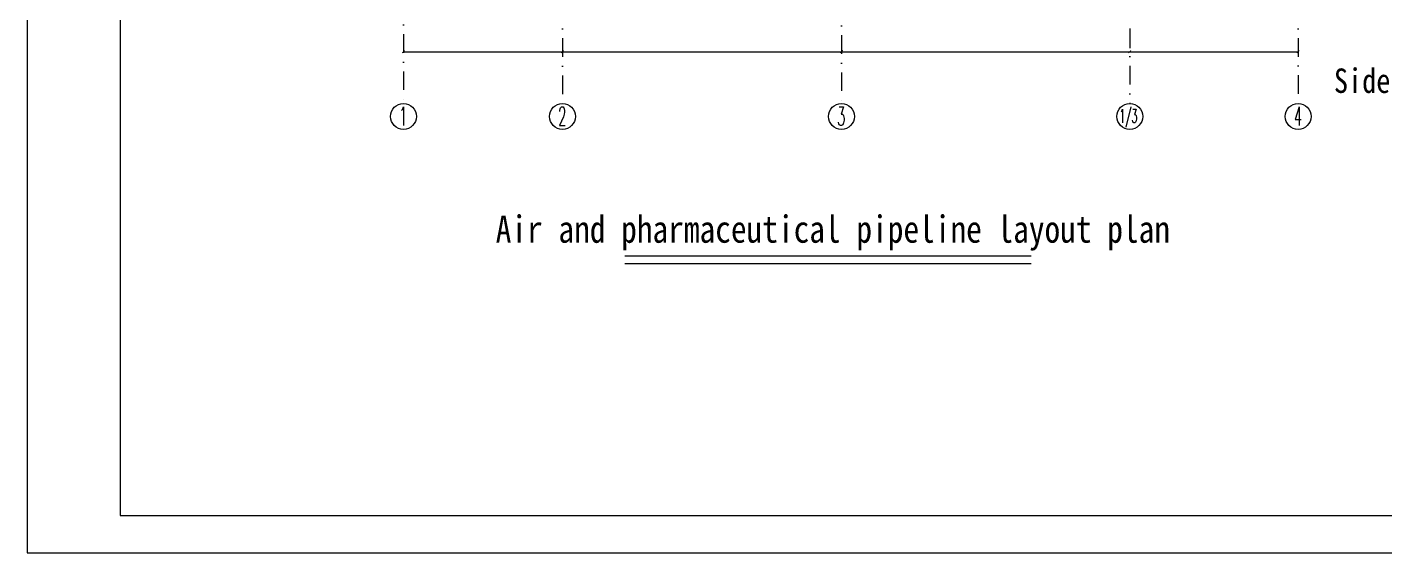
# Model space of a CAD drawing. Extents: x 838828 to 1489448, y 610351 to 848160.
# Drawn here: x 952108 to 988604, y 610351 to 624469 of the extents above; entities that cross this region are included whole.
import ezdxf

# ---------------------------------------------------------------- set-up
doc = ezdxf.new("R2010")
doc.units = 0
doc.header["$LTSCALE"] = 1000
doc.header["$MEASUREMENT"] = 0
doc.linetypes.add('DASHDOT', pattern=[1, 0.5, -0.25, 0, -0.25])
doc.layers.get('0').update_dxf_attribs({"linetype": 'CONTINUOUS', "lineweight": 13})
doc.layers.add('文字', color=7, linetype='CONTINUOUS', lineweight=13)
doc.layers.add('标注', color=8, linetype='CONTINUOUS', lineweight=13)
doc.styles.add('ST', font='SimSun.ttf', dxfattribs={"width": 0.8})
doc.styles.get("Standard").update_dxf_attribs({"font": 'ROMANS.SHX', "width": 1.2, "bigfont": 'gbcbig.shx'})

# ---------------------------------------------------------------- blocks, each defined once
blk = doc.blocks.new('_ARCHTICK')
at = {"const_width": 0.5}
blk.add_lwpolyline([(-0.71, -0.71), (0.71, 0.71)], dxfattribs=at)

msp = doc.modelspace()

# ---------------------------------------------------------------- linework, layer by layer
at = {"linetype": 'Continuous'}
for p, q in [((952108, 652351), (952108, 610351)), ((954608, 651351), (954608, 611351)), ((952108, 610351), (1011508, 610351))]:
    msp.add_line(p, q, dxfattribs=at)
at = {"linetype": 'ByBlock', "ltscale": 200}
for p, q in [((968172, 618325), (979094, 618325)), ((968172, 618123), (979094, 618123))]:
    msp.add_line(p, q, dxfattribs=at)
msp.add_line((954608, 611351), (1010508, 611351))
at = {"layer": '标注', "linetype": 'DASHDOT'}
for p, q in [((986273, 639178), (986273, 622420)), ((962223, 627282), (962223, 622420)), ((966498, 627173), (966498, 622420)), ((981748, 626433), (981748, 622420)), ((973998, 625256), (973998, 622420))]:
    msp.add_line(p, q, dxfattribs=at)
at = {"layer": '标注', "ltscale": 0.001}
for p, q in [((962223, 624058), (962223, 623908)), ((962223, 623808), (966498, 623808)), ((966498, 624058), (966498, 623908)), ((966498, 624058), (966498, 623908)), ((966498, 623808), (973998, 623808)), ((973998, 624058), (973998, 623908)), ((973998, 624058), (973998, 623908)), ((973998, 623808), (981748, 623808)), ((981748, 624058), (981748, 623908)), ((981748, 624058), (981748, 623908)), ((981748, 623808), (986273, 623808)), ((986273, 624058), (986273, 623908))]:
    msp.add_line(p, q, dxfattribs=at)
at = {"layer": '标注'}
for centre in [(962223, 622072), (966498, 622072), (973998, 622072), (981748, 622072), (986273, 622072)]:
    msp.add_circle(centre, 348, dxfattribs=at)

# ---------------------------------------------------------------- block references
at = {"layer": '标注', "ltscale": 0.001, "xscale": 50, "yscale": 50, "zscale": 50, "rotation": 180}
for p in [(962223, 623808), (966498, 623808), (973998, 623808), (981748, 623808)]:
    msp.add_blockref('_ARCHTICK', p, dxfattribs=at)
at = {"layer": '标注', "ltscale": 0.001, "xscale": 50, "yscale": 50, "zscale": 50}
for p in [(966498, 623808), (973998, 623808), (981748, 623808), (986273, 623808)]:
    msp.add_blockref('_ARCHTICK', p, dxfattribs=at)

# ---------------------------------------------------------------- texts
at = {"linetype": 'ByBlock', "ltscale": 200, "width": 0.5}
for s, height, p in [('1', 500, (962109, 621825)), ('2', 500, (966384, 621825)), ('3', 500, (973884, 621825)), ('1/3', 360, (981471, 621904)), ('4', 500, (986159, 621825))]:
    msp.add_text(s, height=height, dxfattribs=at).set_placement(p)
at = {"layer": '文字', "linetype": 'Continuous', "style": 'ST', "width": 0.85}
for s, height, p in [('Side view of the medicine tank dosing pipeline', 656.1, (987236, 622703)), ('Air and pharmaceutical pipeline layout plan', 729, (964703, 618680))]:
    msp.add_text(s, height=height, dxfattribs=at).set_placement(p)

doc.saveas('drawing.dxf')
